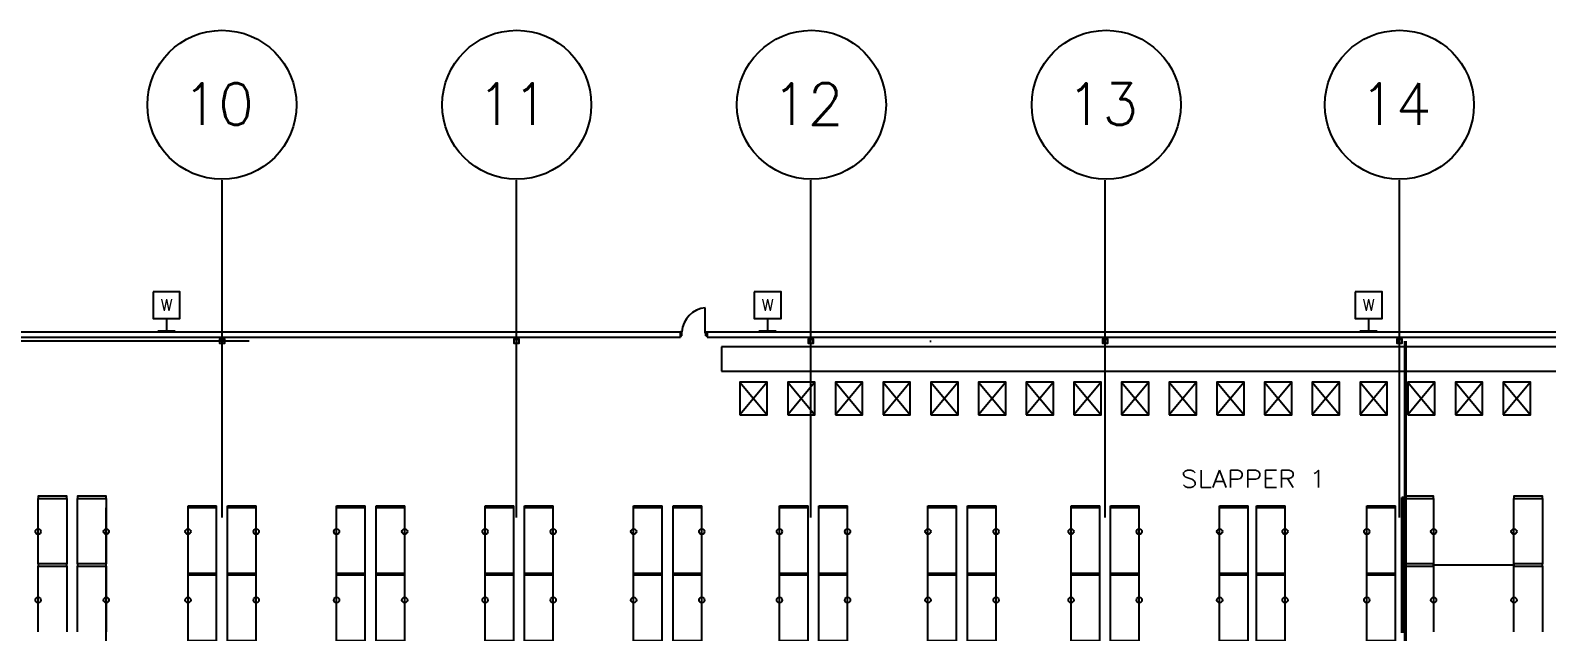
# Model space of a CAD drawing. Header units: millimetres. Extents: x 626570 to 643256, y 6233 to 11343.
# Drawn here: x 630702 to 632928, y 10460 to 11343 of the extents above; entities that cross this region are included whole.
import ezdxf
from ezdxf.enums import TextEntityAlignment as Align

# ---------------------------------------------------------------- set-up
doc = ezdxf.new("R2010")
doc.units = ezdxf.units.MM
doc.header["$LTSCALE"] = 4000
doc.header["$MEASUREMENT"] = 0
doc.linetypes.add('DASHDOT', pattern=[1, 0.5, -0.25, 0, -0.25])
doc.layers.get('0').update_dxf_attribs({"linetype": 'CONTINUOUS'})
for name, color, linetype in [('2012-201_DOOR', 4, 'CONTINUOUS'), ('2012-201_WALL-FLEXWALL', 7, 'CONTINUOUS'), ('45', 4, 'CONTINUOUS'), ('BEAMS', 170, 'CONTINUOUS'), ('DEPAL1', 4, 'CONTINUOUS'), ('DOOR-THRESHOLD-42', 4, 'CONTINUOUS'), ('FRAMES', 170, 'CONTINUOUS'), ('FRAMESHORT', 170, 'CONTINUOUS'), ('LIGHTS', 50, 'CONTINUOUS'), ('LTG', 6, 'CONTINUOUS'), ('MASTERFOUNDATION_1', 4, 'DASHDOT'), ('MASTERFOUNDATION_2', 7, 'CONTINUOUS'), ('MASTERFOUNDATION_25', 7, 'CONTINUOUS'), ('RACK', 170, 'CONTINUOUS'), ('TEXT-RED', 4, 'CONTINUOUS'), ('WALL-MOVABLE-PA46', 7, 'CONTINUOUS')]:
    doc.layers.add(name, color=color, linetype=linetype)
doc.styles.add('F0', font='romans.shx', dxfattribs={"height": 0.2})
doc.styles.add('ROMANS', font='ROMANS')
doc.styles.get("Standard").update_dxf_attribs({"font": 'simplex.shx'})

# ---------------------------------------------------------------- blocks, each defined once
blk = doc.blocks.new('WUP')
for p, q in [((-322, 0), (322, 0)), ((0, 465), (0, 0))]:
    blk.add_line(p, q)
blk.add_lwpolyline([(-500, 1465), (-500, 465), (500, 465), (500, 1465)], close=True)
blk.add_text('W', height=430).set_placement((0, 965), align=Align.MIDDLE)
blk = doc.blocks.new('R96X42')
for p, q in [((0, 0), (0, 42)), ((0, 42), (3, 42)), ((3, 42), (3, 0)), ((3, 42), (99, 42)), ((3, 42), (3, 0)), ((99, 0), (99, 42)), ((99, 0), (99, 42)), ((99, 42), (102, 42)), ((102, 42), (102, 0)), ((0, 0), (3, 0)), ((3, 0), (99, 0)), ((99, 0), (102, 0))]:
    blk.add_line(p, q)
at = {"width": 0.9, "flags": 1}
blk.add_attdef('RACK_TYPE', (18.2, 8.9), '', height=2, dxfattribs=at)

msp = doc.modelspace()

# ---------------------------------------------------------------- linework, layer by layer
at = {"layer": '2012-201_DOOR', "linetype": 'Continuous'}
for p, q in [((631693, 10898.4), (631693, 10935.8)), ((631658.5, 10900.4), (631656.6, 10900.4)), ((631658.5, 10894.5), (631656.6, 10894.5)), ((631658.5, 10894.5), (631658.5, 10900.4)), ((631694, 10894.5), (631694, 10900.4)), ((631694, 10900.4), (631695.9, 10900.4)), ((631694, 10894.5), (631695.9, 10894.5))]:
    msp.add_line(p, q, dxfattribs=at)
at = {"layer": '2012-201_WALL-FLEXWALL', "linetype": 'Continuous'}
for p, q in [((629428.2, 10900.4), (631656.6, 10900.4)), ((629428.2, 10892.5), (631656.6, 10892.5)), ((631656.6, 10900.4), (631656.6, 10892.5)), ((631656.6, 10892.5), (631656.6, 10900.4)), ((631695.9, 10900.4), (634059.1, 10900.4)), ((631695.9, 10900.4), (631695.9, 10892.5)), ((631695.9, 10892.5), (634059.1, 10892.5))]:
    msp.add_line(p, q, dxfattribs=at)
at = {"layer": '45', "linetype": 'Continuous'}
for p, q in [((631783.9, 10826.7), (631743.9, 10778.7)), ((631743.9, 10826.7), (631783.9, 10778.7)), ((631853.9, 10826.7), (631813.9, 10778.7)), ((631813.9, 10826.7), (631853.9, 10778.7)), ((631923.9, 10826.7), (631883.9, 10778.7)), ((631883.9, 10826.7), (631923.9, 10778.7)), ((631993.9, 10826.7), (631953.9, 10778.7)), ((631953.9, 10826.7), (631993.9, 10778.7)), ((632063.9, 10826.7), (632023.9, 10778.7)), ((632023.9, 10826.7), (632063.9, 10778.7)), ((632133.9, 10826.7), (632093.9, 10778.7)), ((632093.9, 10826.7), (632133.9, 10778.7)), ((632203.9, 10826.7), (632163.9, 10778.7)), ((632163.9, 10826.7), (632203.9, 10778.7)), ((632273.9, 10826.7), (632233.9, 10778.7)), ((632233.9, 10826.7), (632273.9, 10778.7)), ((632343.9, 10826.7), (632303.9, 10778.7)), ((632303.9, 10826.7), (632343.9, 10778.7)), ((632413.9, 10826.7), (632373.9, 10778.7)), ((632373.9, 10826.7), (632413.9, 10778.7)), ((632483.9, 10826.7), (632443.9, 10778.7)), ((632443.9, 10826.7), (632483.9, 10778.7)), ((632553.9, 10826.7), (632513.9, 10778.7)), ((632513.9, 10826.7), (632553.9, 10778.7)), ((632623.9, 10826.7), (632583.9, 10778.7)), ((632583.9, 10826.7), (632623.9, 10778.7)), ((632693.9, 10826.7), (632653.9, 10778.7)), ((632653.9, 10826.7), (632693.9, 10778.7)), ((632763.9, 10826.7), (632723.9, 10778.7)), ((632723.9, 10826.7), (632763.9, 10778.7)), ((632833.9, 10826.7), (632793.9, 10778.7)), ((632793.9, 10826.7), (632833.9, 10778.7)), ((632903.9, 10826.7), (632863.9, 10778.7)), ((632863.9, 10826.7), (632903.9, 10778.7))]:
    msp.add_line(p, q, dxfattribs=at)
at = {"layer": '45', "linetype": 'Continuous', "flags": 128}
for points in [[(631743.9, 10778.7), (631783.9, 10778.7), (631783.9, 10826.7), (631743.9, 10826.7), (631743.9, 10778.7)], [(631813.9, 10778.7), (631853.9, 10778.7), (631853.9, 10826.7), (631813.9, 10826.7), (631813.9, 10778.7)], [(631883.9, 10778.7), (631923.9, 10778.7), (631923.9, 10826.7), (631883.9, 10826.7), (631883.9, 10778.7)], [(631953.9, 10778.7), (631993.9, 10778.7), (631993.9, 10826.7), (631953.9, 10826.7), (631953.9, 10778.7)], [(632023.9, 10778.7), (632063.9, 10778.7), (632063.9, 10826.7), (632023.9, 10826.7), (632023.9, 10778.7)], [(632093.9, 10778.7), (632133.9, 10778.7), (632133.9, 10826.7), (632093.9, 10826.7), (632093.9, 10778.7)], [(632163.9, 10778.7), (632203.9, 10778.7), (632203.9, 10826.7), (632163.9, 10826.7), (632163.9, 10778.7)], [(632233.9, 10778.7), (632273.9, 10778.7), (632273.9, 10826.7), (632233.9, 10826.7), (632233.9, 10778.7)], [(632303.9, 10778.7), (632343.9, 10778.7), (632343.9, 10826.7), (632303.9, 10826.7), (632303.9, 10778.7)], [(632373.9, 10778.7), (632413.9, 10778.7), (632413.9, 10826.7), (632373.9, 10826.7), (632373.9, 10778.7)], [(632443.9, 10778.7), (632483.9, 10778.7), (632483.9, 10826.7), (632443.9, 10826.7), (632443.9, 10778.7)], [(632513.9, 10778.7), (632553.9, 10778.7), (632553.9, 10826.7), (632513.9, 10826.7), (632513.9, 10778.7)], [(632583.9, 10778.7), (632623.9, 10778.7), (632623.9, 10826.7), (632583.9, 10826.7), (632583.9, 10778.7)], [(632653.9, 10778.7), (632693.9, 10778.7), (632693.9, 10826.7), (632653.9, 10826.7), (632653.9, 10778.7)], [(632723.9, 10778.7), (632763.9, 10778.7), (632763.9, 10826.7), (632723.9, 10826.7), (632723.9, 10778.7)], [(632793.9, 10778.7), (632833.9, 10778.7), (632833.9, 10826.7), (632793.9, 10826.7), (632793.9, 10778.7)], [(632863.9, 10778.7), (632903.9, 10778.7), (632903.9, 10826.7), (632863.9, 10826.7), (632863.9, 10778.7)]]:
    msp.add_lwpolyline(points, close=True, dxfattribs=at)
at = {"layer": 'BEAMS', "linetype": 'Continuous'}
for p, q in [((630713.8, 10559.5), (630713.8, 10655.5)), ((630755.8, 10655.5), (630755.8, 10559.5)), ((630771.8, 10559.5), (630771.8, 10655.5)), ((630813.8, 10655.5), (630813.8, 10559.5)), ((632719.9, 10559.5), (632719.9, 10655.5)), ((632761.9, 10655.5), (632761.9, 10559.5)), ((632879.9, 10559.5), (632879.9, 10655.5)), ((632921.9, 10655.5), (632921.9, 10559.5)), ((630713.8, 10460), (630713.8, 10556)), ((630755.8, 10556), (630755.8, 10460)), ((630771.8, 10460), (630771.8, 10556)), ((630813.8, 10556), (630813.8, 10460)), ((632719.9, 10460), (632719.9, 10556)), ((632879.9, 10557.7), (632761.9, 10557.7)), ((632761.9, 10556), (632761.9, 10460)), ((632879.9, 10460), (632879.9, 10556)), ((632921.9, 10556), (632921.9, 10460))]:
    msp.add_line(p, q, dxfattribs=at)
at = {"layer": 'DEPAL1', "ltscale": 0.25}
for p, q in [((633636.9, 10878.6), (631716.9, 10878.6)), ((631716.9, 10878.6), (631716.9, 10842.4)), ((631716.9, 10842.4), (633636.9, 10842.4))]:
    msp.add_line(p, q, dxfattribs=at)
at = {"layer": 'DOOR-THRESHOLD-42', "linetype": 'Continuous'}
msp.add_arc((631696.9, 10897.6), 38.4, 95.795, 175.819, dxfattribs=at)
at = {"layer": 'FRAMES', "linetype": 'Continuous', "flags": 128}
for points in [[(632719.9, 10655.5), (632761.9, 10655.5), (632761.9, 10659), (632719.9, 10659), (632719.9, 10655.5)], [(632879.9, 10655.5), (632921.9, 10655.5), (632921.9, 10659), (632879.9, 10659), (632879.9, 10655.5)], [(632719.9, 10556), (632761.9, 10556), (632761.9, 10559.5), (632719.9, 10559.5), (632719.9, 10556)], [(632879.9, 10556), (632921.9, 10556), (632921.9, 10559.5), (632879.9, 10559.5), (632879.9, 10556)]]:
    msp.add_lwpolyline(points, close=True, dxfattribs=at)
at = {"layer": 'FRAMESHORT'}
for p, q in [((632715.4, 10557.7), (632715.4, 10657.2)), ((632716.9, 10657.2), (632715.4, 10657.2)), ((632716.9, 10557.7), (632716.9, 10657.2)), ((632719.9, 10657.2), (632716.9, 10657.2)), ((632716.9, 10557.7), (632715.4, 10557.7)), ((632716.9, 10557.7), (632715.4, 10557.7)), ((632715.4, 10458.2), (632715.4, 10557.7)), ((632719.9, 10557.7), (632716.9, 10557.7)), ((632716.9, 10458.2), (632716.9, 10557.7)), ((632719.9, 10557.7), (632716.9, 10557.7))]:
    msp.add_line(p, q, dxfattribs=at)
at = {"layer": 'FRAMESHORT', "flags": 128}
for points in [[(630713.8, 10655.5), (630755.8, 10655.5), (630755.8, 10659), (630713.8, 10659), (630713.8, 10655.5)], [(630771.8, 10655.5), (630813.8, 10655.5), (630813.8, 10659), (630771.8, 10659), (630771.8, 10655.5)], [(630713.8, 10556), (630755.8, 10556), (630755.8, 10559.5), (630713.8, 10559.5), (630713.8, 10556)], [(630771.8, 10556), (630813.8, 10556), (630813.8, 10559.5), (630771.8, 10559.5), (630771.8, 10556)]]:
    msp.add_lwpolyline(points, close=True, dxfattribs=at)
at = {"layer": 'LIGHTS'}
for centre in [(630713.8, 10607), (630813.8, 10607), (630933.8, 10607), (631033.8, 10607), (631151.8, 10607), (631251.8, 10607), (631369.8, 10607), (631469.8, 10607), (631587.8, 10607), (631687.8, 10607), (631801.8, 10607), (631901.8, 10607), (632019.8, 10607), (632119.8, 10607), (632229.8, 10607), (632329.8, 10607), (632447.9, 10607), (632543.9, 10607), (632663.9, 10607), (632761.9, 10607), (632879.9, 10607), (630713.8, 10506.5), (630813.8, 10506.5), (630933.8, 10506.5), (631033.8, 10506.5), (631151.8, 10506.5), (631251.8, 10506.5), (631369.8, 10506.5), (631469.8, 10506.5), (631587.8, 10506.5), (631687.8, 10506.5), (631801.8, 10506.5), (631901.8, 10506.5), (632019.8, 10506.5), (632119.8, 10506.5), (632229.8, 10506.5), (632329.8, 10506.5), (632447.9, 10506.5), (632543.9, 10506.5), (632663.9, 10506.5), (632761.9, 10506.5), (632879.9, 10506.5)]:
    msp.add_circle(centre, 3.99, dxfattribs=at)
at = {"layer": 'MASTERFOUNDATION_1', "linetype": 'DASHDOT'}
for p, q in [((630983.8, 6627.5), (630983.8, 11123.2)), ((631415.8, 6627.5), (631415.8, 11123.2)), ((631847.8, 6627.5), (631847.8, 11123.2)), ((632279.8, 6627.5), (632279.8, 11123.2)), ((632711.9, 6627.5), (632711.9, 11123.2)), ((643023.9, 10886.6), (626796.6, 10886.6))]:
    msp.add_line(p, q, dxfattribs=at)
at = {"layer": 'MASTERFOUNDATION_2', "linetype": 'Continuous'}
for centre in [(630983.6, 11233.9), (631416.2, 11233.9), (631848.8, 11233.9), (632281.4, 11233.9), (632711.7, 11233.9)]:
    msp.add_circle(centre, 109.4, dxfattribs=at)
at = {"layer": 'MASTERFOUNDATION_25', "linetype": 'Continuous', "flags": 128}
for points in [[(630980.9, 10890.1), (630986.7, 10890.1), (630986.7, 10890.1), (630986.7, 10890.1), (630986.8, 10890.1), (630986.8, 10890.1), (630986.8, 10890.1), (630986.8, 10890.1), (630986.9, 10890.1), (630986.9, 10890.1), (630986.9, 10890.1), (630986.9, 10890.1), (630986.9, 10890.1), (630987, 10890.1), (630987, 10890), (630987, 10890), (630987, 10890), (630987, 10890), (630987, 10890), (630987.1, 10890), (630987.1, 10890), (630987.1, 10890), (630987.1, 10889.9), (630987.1, 10889.9), (630987.1, 10889.9), (630987.2, 10889.9), (630987.2, 10889.9), (630987.2, 10889.9), (630987.2, 10889.9), (630987.2, 10889.8), (630987.2, 10889.8), (630987.2, 10889.8), (630987.3, 10889.8), (630987.3, 10889.8), (630987.3, 10889.7), (630987.3, 10889.7), (630987.3, 10889.7), (630987.3, 10889.7), (630987.3, 10889.7), (630987.3, 10889.6), (630987.3, 10889.6), (630987.3, 10889.6), (630987.3, 10889.6), (630987.3, 10889.6), (630987.3, 10889.5), (630987.3, 10889.5), (630987.3, 10889.5), (630987.3, 10883.7), (630987.3, 10883.7), (630987.3, 10883.7), (630987.3, 10883.7), (630987.3, 10883.6), (630987.3, 10883.6), (630987.3, 10883.6), (630987.3, 10883.6), (630987.3, 10883.6), (630987.3, 10883.5), (630987.3, 10883.5), (630987.3, 10883.5), (630987.3, 10883.5), (630987.3, 10883.5), (630987.3, 10883.4), (630987.2, 10883.4), (630987.2, 10883.4), (630987.2, 10883.4), (630987.2, 10883.4), (630987.2, 10883.3), (630987.2, 10883.3), (630987.2, 10883.3), (630987.1, 10883.3), (630987.1, 10883.3), (630987.1, 10883.3), (630987.1, 10883.3), (630987.1, 10883.2), (630987.1, 10883.2), (630987, 10883.2), (630987, 10883.2), (630987, 10883.2), (630987, 10883.2), (630987, 10883.2), (630987, 10883.2), (630986.9, 10883.2), (630986.9, 10883.1), (630986.9, 10883.1), (630986.9, 10883.1), (630986.9, 10883.1), (630986.8, 10883.1), (630986.8, 10883.1), (630986.8, 10883.1), (630986.8, 10883.1), (630986.7, 10883.1), (630986.7, 10883.1), (630986.7, 10883.1), (630980.9, 10883.1), (630980.9, 10883.1), (630980.9, 10883.1), (630980.9, 10883.1), (630980.9, 10883.1), (630980.8, 10883.1), (630980.8, 10883.1), (630980.8, 10883.1), (630980.8, 10883.1), (630980.8, 10883.1), (630980.7, 10883.1), (630980.7, 10883.2), (630980.7, 10883.2), (630980.7, 10883.2), (630980.7, 10883.2), (630980.6, 10883.2), (630980.6, 10883.2), (630980.6, 10883.2), (630980.6, 10883.2), (630980.6, 10883.2), (630980.5, 10883.3), (630980.5, 10883.3), (630980.5, 10883.3), (630980.5, 10883.3), (630980.5, 10883.3), (630980.5, 10883.3), (630980.5, 10883.3), (630980.4, 10883.4), (630980.4, 10883.4), (630980.4, 10883.4), (630980.4, 10883.4), (630980.4, 10883.4), (630980.4, 10883.5), (630980.4, 10883.5), (630980.4, 10883.5), (630980.4, 10883.5), (630980.4, 10883.5), (630980.3, 10883.6), (630980.3, 10883.6), (630980.3, 10883.6), (630980.3, 10883.6), (630980.3, 10883.6), (630980.3, 10883.7), (630980.3, 10883.7), (630980.3, 10883.7), (630980.3, 10883.7), (630980.3, 10889.5), (630980.3, 10889.5), (630980.3, 10889.5), (630980.3, 10889.6), (630980.3, 10889.6), (630980.3, 10889.6), (630980.3, 10889.6), (630980.3, 10889.6), (630980.3, 10889.7), (630980.4, 10889.7), (630980.4, 10889.7), (630980.4, 10889.7), (630980.4, 10889.7), (630980.4, 10889.8), (630980.4, 10889.8), (630980.4, 10889.8), (630980.4, 10889.8), (630980.4, 10889.8), (630980.4, 10889.9), (630980.5, 10889.9), (630980.5, 10889.9), (630980.5, 10889.9), (630980.5, 10889.9), (630980.5, 10889.9), (630980.5, 10889.9), (630980.5, 10890), (630980.6, 10890), (630980.6, 10890), (630980.6, 10890), (630980.6, 10890), (630980.6, 10890), (630980.7, 10890), (630980.7, 10890), (630980.7, 10890.1), (630980.7, 10890.1), (630980.7, 10890.1), (630980.8, 10890.1), (630980.8, 10890.1), (630980.8, 10890.1), (630980.8, 10890.1), (630980.8, 10890.1), (630980.9, 10890.1), (630980.9, 10890.1), (630980.9, 10890.1), (630980.9, 10890.1), (630980.9, 10890.1)], [(630980.9, 10889.8), (630986.7, 10889.8), (630986.7, 10889.8), (630986.7, 10889.8), (630986.7, 10889.8), (630986.7, 10889.8), (630986.8, 10889.8), (630986.8, 10889.8), (630986.8, 10889.8), (630986.8, 10889.8), (630986.8, 10889.8), (630986.8, 10889.8), (630986.8, 10889.8), (630986.8, 10889.8), (630986.8, 10889.8), (630986.8, 10889.8), (630986.9, 10889.8), (630986.9, 10889.7), (630986.9, 10889.7), (630986.9, 10889.7), (630986.9, 10889.7), (630986.9, 10889.7), (630986.9, 10889.7), (630986.9, 10889.7), (630986.9, 10889.7), (630986.9, 10889.7), (630986.9, 10889.7), (630986.9, 10889.7), (630987, 10889.7), (630987, 10889.7), (630987, 10889.7), (630987, 10889.6), (630987, 10889.6), (630987, 10889.6), (630987, 10889.6), (630987, 10889.6), (630987, 10889.6), (630987, 10889.6), (630987, 10889.6), (630987, 10889.6), (630987, 10889.6), (630987, 10889.5), (630987, 10889.5), (630987, 10889.5), (630987, 10889.5), (630987, 10889.5), (630987, 10889.5), (630987, 10883.7), (630987, 10883.7), (630987, 10883.7), (630987, 10883.7), (630987, 10883.7), (630987, 10883.7), (630987, 10883.7), (630987, 10883.7), (630987, 10883.6), (630987, 10883.6), (630987, 10883.6), (630987, 10883.6), (630987, 10883.6), (630987, 10883.6), (630987, 10883.6), (630987, 10883.6), (630987, 10883.6), (630987, 10883.6), (630987, 10883.5), (630986.9, 10883.5), (630986.9, 10883.5), (630986.9, 10883.5), (630986.9, 10883.5), (630986.9, 10883.5), (630986.9, 10883.5), (630986.9, 10883.5), (630986.9, 10883.5), (630986.9, 10883.5), (630986.9, 10883.5), (630986.9, 10883.5), (630986.9, 10883.5), (630986.8, 10883.5), (630986.8, 10883.5), (630986.8, 10883.4), (630986.8, 10883.4), (630986.8, 10883.4), (630986.8, 10883.4), (630986.8, 10883.4), (630986.8, 10883.4), (630986.8, 10883.4), (630986.8, 10883.4), (630986.7, 10883.4), (630986.7, 10883.4), (630986.7, 10883.4), (630986.7, 10883.4), (630986.7, 10883.4), (630980.9, 10883.4), (630980.9, 10883.4), (630980.9, 10883.4), (630980.9, 10883.4), (630980.9, 10883.4), (630980.9, 10883.4), (630980.9, 10883.4), (630980.9, 10883.4), (630980.9, 10883.4), (630980.8, 10883.4), (630980.8, 10883.4), (630980.8, 10883.4), (630980.8, 10883.4), (630980.8, 10883.5), (630980.8, 10883.5), (630980.8, 10883.5), (630980.8, 10883.5), (630980.8, 10883.5), (630980.8, 10883.5), (630980.8, 10883.5), (630980.7, 10883.5), (630980.7, 10883.5), (630980.7, 10883.5), (630980.7, 10883.5), (630980.7, 10883.5), (630980.7, 10883.5), (630980.7, 10883.5), (630980.7, 10883.5), (630980.7, 10883.6), (630980.7, 10883.6), (630980.7, 10883.6), (630980.7, 10883.6), (630980.7, 10883.6), (630980.7, 10883.6), (630980.7, 10883.6), (630980.7, 10883.6), (630980.7, 10883.6), (630980.6, 10883.6), (630980.6, 10883.7), (630980.6, 10883.7), (630980.6, 10883.7), (630980.6, 10883.7), (630980.6, 10883.7), (630980.6, 10883.7), (630980.6, 10883.7), (630980.6, 10883.7), (630980.6, 10889.5), (630980.6, 10889.5), (630980.6, 10889.5), (630980.6, 10889.5), (630980.6, 10889.5), (630980.6, 10889.5), (630980.6, 10889.6), (630980.6, 10889.6), (630980.6, 10889.6), (630980.7, 10889.6), (630980.7, 10889.6), (630980.7, 10889.6), (630980.7, 10889.6), (630980.7, 10889.6), (630980.7, 10889.6), (630980.7, 10889.6), (630980.7, 10889.7), (630980.7, 10889.7), (630980.7, 10889.7), (630980.7, 10889.7), (630980.7, 10889.7), (630980.7, 10889.7), (630980.7, 10889.7), (630980.7, 10889.7), (630980.7, 10889.7), (630980.7, 10889.7), (630980.8, 10889.7), (630980.8, 10889.7), (630980.8, 10889.7), (630980.8, 10889.7), (630980.8, 10889.8), (630980.8, 10889.8), (630980.8, 10889.8), (630980.8, 10889.8), (630980.8, 10889.8), (630980.8, 10889.8), (630980.8, 10889.8), (630980.9, 10889.8), (630980.9, 10889.8), (630980.9, 10889.8), (630980.9, 10889.8), (630980.9, 10889.8), (630980.9, 10889.8), (630980.9, 10889.8), (630980.9, 10889.8), (630980.9, 10889.8)], [(631413, 10890.1), (631418.7, 10890.1), (631418.7, 10890.1), (631418.8, 10890.1), (631418.8, 10890.1), (631418.8, 10890.1), (631418.8, 10890.1), (631418.8, 10890.1), (631418.9, 10890.1), (631418.9, 10890.1), (631418.9, 10890.1), (631418.9, 10890.1), (631418.9, 10890.1), (631419, 10890.1), (631419, 10890), (631419, 10890), (631419, 10890), (631419, 10890), (631419.1, 10890), (631419.1, 10890), (631419.1, 10890), (631419.1, 10890), (631419.1, 10889.9), (631419.1, 10889.9), (631419.2, 10889.9), (631419.2, 10889.9), (631419.2, 10889.9), (631419.2, 10889.9), (631419.2, 10889.9), (631419.2, 10889.8), (631419.2, 10889.8), (631419.2, 10889.8), (631419.3, 10889.8), (631419.3, 10889.8), (631419.3, 10889.7), (631419.3, 10889.7), (631419.3, 10889.7), (631419.3, 10889.7), (631419.3, 10889.7), (631419.3, 10889.6), (631419.3, 10889.6), (631419.3, 10889.6), (631419.3, 10889.6), (631419.3, 10889.6), (631419.3, 10889.5), (631419.3, 10889.5), (631419.3, 10889.5), (631419.3, 10883.7), (631419.3, 10883.7), (631419.3, 10883.7), (631419.3, 10883.7), (631419.3, 10883.6), (631419.3, 10883.6), (631419.3, 10883.6), (631419.3, 10883.6), (631419.3, 10883.6), (631419.3, 10883.5), (631419.3, 10883.5), (631419.3, 10883.5), (631419.3, 10883.5), (631419.3, 10883.5), (631419.3, 10883.4), (631419.2, 10883.4), (631419.2, 10883.4), (631419.2, 10883.4), (631419.2, 10883.4), (631419.2, 10883.3), (631419.2, 10883.3), (631419.2, 10883.3), (631419.2, 10883.3), (631419.1, 10883.3), (631419.1, 10883.3), (631419.1, 10883.3), (631419.1, 10883.2), (631419.1, 10883.2), (631419.1, 10883.2), (631419, 10883.2), (631419, 10883.2), (631419, 10883.2), (631419, 10883.2), (631419, 10883.2), (631418.9, 10883.2), (631418.9, 10883.1), (631418.9, 10883.1), (631418.9, 10883.1), (631418.9, 10883.1), (631418.8, 10883.1), (631418.8, 10883.1), (631418.8, 10883.1), (631418.8, 10883.1), (631418.8, 10883.1), (631418.7, 10883.1), (631418.7, 10883.1), (631413, 10883.1), (631412.9, 10883.1), (631412.9, 10883.1), (631412.9, 10883.1), (631412.9, 10883.1), (631412.8, 10883.1), (631412.8, 10883.1), (631412.8, 10883.1), (631412.8, 10883.1), (631412.8, 10883.1), (631412.7, 10883.1), (631412.7, 10883.2), (631412.7, 10883.2), (631412.7, 10883.2), (631412.7, 10883.2), (631412.6, 10883.2), (631412.6, 10883.2), (631412.6, 10883.2), (631412.6, 10883.2), (631412.6, 10883.2), (631412.6, 10883.3), (631412.5, 10883.3), (631412.5, 10883.3), (631412.5, 10883.3), (631412.5, 10883.3), (631412.5, 10883.3), (631412.5, 10883.3), (631412.4, 10883.4), (631412.4, 10883.4), (631412.4, 10883.4), (631412.4, 10883.4), (631412.4, 10883.4), (631412.4, 10883.5), (631412.4, 10883.5), (631412.4, 10883.5), (631412.4, 10883.5), (631412.4, 10883.5), (631412.4, 10883.6), (631412.3, 10883.6), (631412.3, 10883.6), (631412.3, 10883.6), (631412.3, 10883.6), (631412.3, 10883.7), (631412.3, 10883.7), (631412.3, 10883.7), (631412.3, 10883.7), (631412.3, 10889.5), (631412.3, 10889.5), (631412.3, 10889.5), (631412.3, 10889.6), (631412.3, 10889.6), (631412.3, 10889.6), (631412.3, 10889.6), (631412.3, 10889.6), (631412.4, 10889.7), (631412.4, 10889.7), (631412.4, 10889.7), (631412.4, 10889.7), (631412.4, 10889.7), (631412.4, 10889.8), (631412.4, 10889.8), (631412.4, 10889.8), (631412.4, 10889.8), (631412.4, 10889.8), (631412.4, 10889.9), (631412.5, 10889.9), (631412.5, 10889.9), (631412.5, 10889.9), (631412.5, 10889.9), (631412.5, 10889.9), (631412.5, 10889.9), (631412.6, 10890), (631412.6, 10890), (631412.6, 10890), (631412.6, 10890), (631412.6, 10890), (631412.6, 10890), (631412.7, 10890), (631412.7, 10890), (631412.7, 10890.1), (631412.7, 10890.1), (631412.7, 10890.1), (631412.8, 10890.1), (631412.8, 10890.1), (631412.8, 10890.1), (631412.8, 10890.1), (631412.8, 10890.1), (631412.9, 10890.1), (631412.9, 10890.1), (631412.9, 10890.1), (631412.9, 10890.1), (631413, 10890.1)], [(631413, 10889.8), (631418.7, 10889.8), (631418.7, 10889.8), (631418.7, 10889.8), (631418.7, 10889.8), (631418.8, 10889.8), (631418.8, 10889.8), (631418.8, 10889.8), (631418.8, 10889.8), (631418.8, 10889.8), (631418.8, 10889.8), (631418.8, 10889.8), (631418.8, 10889.8), (631418.8, 10889.8), (631418.8, 10889.8), (631418.9, 10889.8), (631418.9, 10889.8), (631418.9, 10889.7), (631418.9, 10889.7), (631418.9, 10889.7), (631418.9, 10889.7), (631418.9, 10889.7), (631418.9, 10889.7), (631418.9, 10889.7), (631418.9, 10889.7), (631418.9, 10889.7), (631418.9, 10889.7), (631419, 10889.7), (631419, 10889.7), (631419, 10889.7), (631419, 10889.7), (631419, 10889.6), (631419, 10889.6), (631419, 10889.6), (631419, 10889.6), (631419, 10889.6), (631419, 10889.6), (631419, 10889.6), (631419, 10889.6), (631419, 10889.6), (631419, 10889.6), (631419, 10889.5), (631419, 10889.5), (631419, 10889.5), (631419, 10889.5), (631419, 10889.5), (631419, 10889.5), (631419, 10883.7), (631419, 10883.7), (631419, 10883.7), (631419, 10883.7), (631419, 10883.7), (631419, 10883.7), (631419, 10883.7), (631419, 10883.7), (631419, 10883.6), (631419, 10883.6), (631419, 10883.6), (631419, 10883.6), (631419, 10883.6), (631419, 10883.6), (631419, 10883.6), (631419, 10883.6), (631419, 10883.6), (631419, 10883.6), (631419, 10883.5), (631419, 10883.5), (631418.9, 10883.5), (631418.9, 10883.5), (631418.9, 10883.5), (631418.9, 10883.5), (631418.9, 10883.5), (631418.9, 10883.5), (631418.9, 10883.5), (631418.9, 10883.5), (631418.9, 10883.5), (631418.9, 10883.5), (631418.9, 10883.5), (631418.9, 10883.5), (631418.8, 10883.5), (631418.8, 10883.4), (631418.8, 10883.4), (631418.8, 10883.4), (631418.8, 10883.4), (631418.8, 10883.4), (631418.8, 10883.4), (631418.8, 10883.4), (631418.8, 10883.4), (631418.8, 10883.4), (631418.7, 10883.4), (631418.7, 10883.4), (631418.7, 10883.4), (631418.7, 10883.4), (631413, 10883.4), (631412.9, 10883.4), (631412.9, 10883.4), (631412.9, 10883.4), (631412.9, 10883.4), (631412.9, 10883.4), (631412.9, 10883.4), (631412.9, 10883.4), (631412.9, 10883.4), (631412.9, 10883.4), (631412.8, 10883.4), (631412.8, 10883.4), (631412.8, 10883.4), (631412.8, 10883.5), (631412.8, 10883.5), (631412.8, 10883.5), (631412.8, 10883.5), (631412.8, 10883.5), (631412.8, 10883.5), (631412.8, 10883.5), (631412.8, 10883.5), (631412.7, 10883.5), (631412.7, 10883.5), (631412.7, 10883.5), (631412.7, 10883.5), (631412.7, 10883.5), (631412.7, 10883.5), (631412.7, 10883.5), (631412.7, 10883.6), (631412.7, 10883.6), (631412.7, 10883.6), (631412.7, 10883.6), (631412.7, 10883.6), (631412.7, 10883.6), (631412.7, 10883.6), (631412.7, 10883.6), (631412.7, 10883.6), (631412.7, 10883.6), (631412.7, 10883.7), (631412.7, 10883.7), (631412.6, 10883.7), (631412.6, 10883.7), (631412.6, 10883.7), (631412.6, 10883.7), (631412.6, 10883.7), (631412.6, 10883.7), (631412.6, 10889.5), (631412.6, 10889.5), (631412.6, 10889.5), (631412.6, 10889.5), (631412.6, 10889.5), (631412.6, 10889.5), (631412.7, 10889.6), (631412.7, 10889.6), (631412.7, 10889.6), (631412.7, 10889.6), (631412.7, 10889.6), (631412.7, 10889.6), (631412.7, 10889.6), (631412.7, 10889.6), (631412.7, 10889.6), (631412.7, 10889.6), (631412.7, 10889.7), (631412.7, 10889.7), (631412.7, 10889.7), (631412.7, 10889.7), (631412.7, 10889.7), (631412.7, 10889.7), (631412.7, 10889.7), (631412.7, 10889.7), (631412.7, 10889.7), (631412.8, 10889.7), (631412.8, 10889.7), (631412.8, 10889.7), (631412.8, 10889.7), (631412.8, 10889.7), (631412.8, 10889.8), (631412.8, 10889.8), (631412.8, 10889.8), (631412.8, 10889.8), (631412.8, 10889.8), (631412.8, 10889.8), (631412.9, 10889.8), (631412.9, 10889.8), (631412.9, 10889.8), (631412.9, 10889.8), (631412.9, 10889.8), (631412.9, 10889.8), (631412.9, 10889.8), (631412.9, 10889.8), (631412.9, 10889.8), (631413, 10889.8)], [(631845, 10890.1), (631850.7, 10890.1), (631850.7, 10890.1), (631850.8, 10890.1), (631850.8, 10890.1), (631850.8, 10890.1), (631850.8, 10890.1), (631850.8, 10890.1), (631850.9, 10890.1), (631850.9, 10890.1), (631850.9, 10890.1), (631850.9, 10890.1), (631851, 10890.1), (631851, 10890.1), (631851, 10890), (631851, 10890), (631851, 10890), (631851, 10890), (631851.1, 10890), (631851.1, 10890), (631851.1, 10890), (631851.1, 10890), (631851.1, 10889.9), (631851.1, 10889.9), (631851.2, 10889.9), (631851.2, 10889.9), (631851.2, 10889.9), (631851.2, 10889.9), (631851.2, 10889.9), (631851.2, 10889.8), (631851.2, 10889.8), (631851.3, 10889.8), (631851.3, 10889.8), (631851.3, 10889.8), (631851.3, 10889.7), (631851.3, 10889.7), (631851.3, 10889.7), (631851.3, 10889.7), (631851.3, 10889.7), (631851.3, 10889.6), (631851.3, 10889.6), (631851.3, 10889.6), (631851.3, 10889.6), (631851.3, 10889.6), (631851.3, 10889.5), (631851.3, 10889.5), (631851.3, 10889.5), (631851.3, 10883.7), (631851.3, 10883.7), (631851.3, 10883.7), (631851.3, 10883.7), (631851.3, 10883.6), (631851.3, 10883.6), (631851.3, 10883.6), (631851.3, 10883.6), (631851.3, 10883.6), (631851.3, 10883.5), (631851.3, 10883.5), (631851.3, 10883.5), (631851.3, 10883.5), (631851.3, 10883.5), (631851.3, 10883.4), (631851.3, 10883.4), (631851.2, 10883.4), (631851.2, 10883.4), (631851.2, 10883.4), (631851.2, 10883.3), (631851.2, 10883.3), (631851.2, 10883.3), (631851.2, 10883.3), (631851.1, 10883.3), (631851.1, 10883.3), (631851.1, 10883.3), (631851.1, 10883.2), (631851.1, 10883.2), (631851.1, 10883.2), (631851, 10883.2), (631851, 10883.2), (631851, 10883.2), (631851, 10883.2), (631851, 10883.2), (631851, 10883.2), (631850.9, 10883.1), (631850.9, 10883.1), (631850.9, 10883.1), (631850.9, 10883.1), (631850.8, 10883.1), (631850.8, 10883.1), (631850.8, 10883.1), (631850.8, 10883.1), (631850.8, 10883.1), (631850.7, 10883.1), (631850.7, 10883.1), (631845, 10883.1), (631844.9, 10883.1), (631844.9, 10883.1), (631844.9, 10883.1), (631844.9, 10883.1), (631844.9, 10883.1), (631844.8, 10883.1), (631844.8, 10883.1), (631844.8, 10883.1), (631844.8, 10883.1), (631844.7, 10883.1), (631844.7, 10883.2), (631844.7, 10883.2), (631844.7, 10883.2), (631844.7, 10883.2), (631844.6, 10883.2), (631844.6, 10883.2), (631844.6, 10883.2), (631844.6, 10883.2), (631844.6, 10883.2), (631844.6, 10883.3), (631844.5, 10883.3), (631844.5, 10883.3), (631844.5, 10883.3), (631844.5, 10883.3), (631844.5, 10883.3), (631844.5, 10883.3), (631844.5, 10883.4), (631844.4, 10883.4), (631844.4, 10883.4), (631844.4, 10883.4), (631844.4, 10883.4), (631844.4, 10883.5), (631844.4, 10883.5), (631844.4, 10883.5), (631844.4, 10883.5), (631844.4, 10883.5), (631844.4, 10883.6), (631844.4, 10883.6), (631844.4, 10883.6), (631844.3, 10883.6), (631844.3, 10883.6), (631844.3, 10883.7), (631844.3, 10883.7), (631844.3, 10883.7), (631844.3, 10883.7), (631844.3, 10889.5), (631844.3, 10889.5), (631844.3, 10889.5), (631844.3, 10889.6), (631844.3, 10889.6), (631844.3, 10889.6), (631844.4, 10889.6), (631844.4, 10889.6), (631844.4, 10889.7), (631844.4, 10889.7), (631844.4, 10889.7), (631844.4, 10889.7), (631844.4, 10889.7), (631844.4, 10889.8), (631844.4, 10889.8), (631844.4, 10889.8), (631844.4, 10889.8), (631844.4, 10889.8), (631844.5, 10889.9), (631844.5, 10889.9), (631844.5, 10889.9), (631844.5, 10889.9), (631844.5, 10889.9), (631844.5, 10889.9), (631844.5, 10889.9), (631844.6, 10890), (631844.6, 10890), (631844.6, 10890), (631844.6, 10890), (631844.6, 10890), (631844.6, 10890), (631844.7, 10890), (631844.7, 10890), (631844.7, 10890.1), (631844.7, 10890.1), (631844.7, 10890.1), (631844.8, 10890.1), (631844.8, 10890.1), (631844.8, 10890.1), (631844.8, 10890.1), (631844.9, 10890.1), (631844.9, 10890.1), (631844.9, 10890.1), (631844.9, 10890.1), (631844.9, 10890.1), (631845, 10890.1)], [(631845, 10889.8), (631850.7, 10889.8), (631850.7, 10889.8), (631850.7, 10889.8), (631850.7, 10889.8), (631850.8, 10889.8), (631850.8, 10889.8), (631850.8, 10889.8), (631850.8, 10889.8), (631850.8, 10889.8), (631850.8, 10889.8), (631850.8, 10889.8), (631850.8, 10889.8), (631850.8, 10889.8), (631850.9, 10889.8), (631850.9, 10889.8), (631850.9, 10889.8), (631850.9, 10889.7), (631850.9, 10889.7), (631850.9, 10889.7), (631850.9, 10889.7), (631850.9, 10889.7), (631850.9, 10889.7), (631850.9, 10889.7), (631850.9, 10889.7), (631850.9, 10889.7), (631851, 10889.7), (631851, 10889.7), (631851, 10889.7), (631851, 10889.7), (631851, 10889.7), (631851, 10889.6), (631851, 10889.6), (631851, 10889.6), (631851, 10889.6), (631851, 10889.6), (631851, 10889.6), (631851, 10889.6), (631851, 10889.6), (631851, 10889.6), (631851, 10889.6), (631851, 10889.5), (631851, 10889.5), (631851, 10889.5), (631851, 10889.5), (631851, 10889.5), (631851, 10889.5), (631851, 10883.7), (631851, 10883.7), (631851, 10883.7), (631851, 10883.7), (631851, 10883.7), (631851, 10883.7), (631851, 10883.7), (631851, 10883.7), (631851, 10883.6), (631851, 10883.6), (631851, 10883.6), (631851, 10883.6), (631851, 10883.6), (631851, 10883.6), (631851, 10883.6), (631851, 10883.6), (631851, 10883.6), (631851, 10883.6), (631851, 10883.5), (631851, 10883.5), (631851, 10883.5), (631850.9, 10883.5), (631850.9, 10883.5), (631850.9, 10883.5), (631850.9, 10883.5), (631850.9, 10883.5), (631850.9, 10883.5), (631850.9, 10883.5), (631850.9, 10883.5), (631850.9, 10883.5), (631850.9, 10883.5), (631850.9, 10883.5), (631850.9, 10883.5), (631850.8, 10883.4), (631850.8, 10883.4), (631850.8, 10883.4), (631850.8, 10883.4), (631850.8, 10883.4), (631850.8, 10883.4), (631850.8, 10883.4), (631850.8, 10883.4), (631850.8, 10883.4), (631850.7, 10883.4), (631850.7, 10883.4), (631850.7, 10883.4), (631850.7, 10883.4), (631845, 10883.4), (631844.9, 10883.4), (631844.9, 10883.4), (631844.9, 10883.4), (631844.9, 10883.4), (631844.9, 10883.4), (631844.9, 10883.4), (631844.9, 10883.4), (631844.9, 10883.4), (631844.9, 10883.4), (631844.9, 10883.4), (631844.8, 10883.4), (631844.8, 10883.4), (631844.8, 10883.5), (631844.8, 10883.5), (631844.8, 10883.5), (631844.8, 10883.5), (631844.8, 10883.5), (631844.8, 10883.5), (631844.8, 10883.5), (631844.8, 10883.5), (631844.8, 10883.5), (631844.7, 10883.5), (631844.7, 10883.5), (631844.7, 10883.5), (631844.7, 10883.5), (631844.7, 10883.5), (631844.7, 10883.5), (631844.7, 10883.6), (631844.7, 10883.6), (631844.7, 10883.6), (631844.7, 10883.6), (631844.7, 10883.6), (631844.7, 10883.6), (631844.7, 10883.6), (631844.7, 10883.6), (631844.7, 10883.6), (631844.7, 10883.6), (631844.7, 10883.7), (631844.7, 10883.7), (631844.7, 10883.7), (631844.7, 10883.7), (631844.7, 10883.7), (631844.7, 10883.7), (631844.7, 10883.7), (631844.7, 10883.7), (631844.7, 10889.5), (631844.7, 10889.5), (631844.7, 10889.5), (631844.7, 10889.5), (631844.7, 10889.5), (631844.7, 10889.5), (631844.7, 10889.6), (631844.7, 10889.6), (631844.7, 10889.6), (631844.7, 10889.6), (631844.7, 10889.6), (631844.7, 10889.6), (631844.7, 10889.6), (631844.7, 10889.6), (631844.7, 10889.6), (631844.7, 10889.6), (631844.7, 10889.7), (631844.7, 10889.7), (631844.7, 10889.7), (631844.7, 10889.7), (631844.7, 10889.7), (631844.7, 10889.7), (631844.7, 10889.7), (631844.7, 10889.7), (631844.8, 10889.7), (631844.8, 10889.7), (631844.8, 10889.7), (631844.8, 10889.7), (631844.8, 10889.7), (631844.8, 10889.7), (631844.8, 10889.8), (631844.8, 10889.8), (631844.8, 10889.8), (631844.8, 10889.8), (631844.8, 10889.8), (631844.9, 10889.8), (631844.9, 10889.8), (631844.9, 10889.8), (631844.9, 10889.8), (631844.9, 10889.8), (631844.9, 10889.8), (631844.9, 10889.8), (631844.9, 10889.8), (631844.9, 10889.8), (631844.9, 10889.8), (631845, 10889.8)], [(632277, 10890.1), (632282.7, 10890.1), (632282.7, 10890.1), (632282.8, 10890.1), (632282.8, 10890.1), (632282.8, 10890.1), (632282.8, 10890.1), (632282.9, 10890.1), (632282.9, 10890.1), (632282.9, 10890.1), (632282.9, 10890.1), (632282.9, 10890.1), (632283, 10890.1), (632283, 10890.1), (632283, 10890), (632283, 10890), (632283, 10890), (632283.1, 10890), (632283.1, 10890), (632283.1, 10890), (632283.1, 10890), (632283.1, 10890), (632283.1, 10889.9), (632283.2, 10889.9), (632283.2, 10889.9), (632283.2, 10889.9), (632283.2, 10889.9), (632283.2, 10889.9), (632283.2, 10889.9), (632283.2, 10889.8), (632283.3, 10889.8), (632283.3, 10889.8), (632283.3, 10889.8), (632283.3, 10889.8), (632283.3, 10889.7), (632283.3, 10889.7), (632283.3, 10889.7), (632283.3, 10889.7), (632283.3, 10889.7), (632283.3, 10889.6), (632283.3, 10889.6), (632283.3, 10889.6), (632283.3, 10889.6), (632283.3, 10889.6), (632283.3, 10889.5), (632283.3, 10889.5), (632283.3, 10889.5), (632283.3, 10883.7), (632283.3, 10883.7), (632283.3, 10883.7), (632283.3, 10883.7), (632283.3, 10883.6), (632283.3, 10883.6), (632283.3, 10883.6), (632283.3, 10883.6), (632283.3, 10883.6), (632283.3, 10883.5), (632283.3, 10883.5), (632283.3, 10883.5), (632283.3, 10883.5), (632283.3, 10883.5), (632283.3, 10883.4), (632283.3, 10883.4), (632283.3, 10883.4), (632283.2, 10883.4), (632283.2, 10883.4), (632283.2, 10883.3), (632283.2, 10883.3), (632283.2, 10883.3), (632283.2, 10883.3), (632283.2, 10883.3), (632283.1, 10883.3), (632283.1, 10883.3), (632283.1, 10883.2), (632283.1, 10883.2), (632283.1, 10883.2), (632283.1, 10883.2), (632283, 10883.2), (632283, 10883.2), (632283, 10883.2), (632283, 10883.2), (632283, 10883.2), (632282.9, 10883.1), (632282.9, 10883.1), (632282.9, 10883.1), (632282.9, 10883.1), (632282.9, 10883.1), (632282.8, 10883.1), (632282.8, 10883.1), (632282.8, 10883.1), (632282.8, 10883.1), (632282.7, 10883.1), (632282.7, 10883.1), (632277, 10883.1), (632276.9, 10883.1), (632276.9, 10883.1), (632276.9, 10883.1), (632276.9, 10883.1), (632276.9, 10883.1), (632276.8, 10883.1), (632276.8, 10883.1), (632276.8, 10883.1), (632276.8, 10883.1), (632276.8, 10883.1), (632276.7, 10883.2), (632276.7, 10883.2), (632276.7, 10883.2), (632276.7, 10883.2), (632276.7, 10883.2), (632276.6, 10883.2), (632276.6, 10883.2), (632276.6, 10883.2), (632276.6, 10883.2), (632276.6, 10883.3), (632276.6, 10883.3), (632276.5, 10883.3), (632276.5, 10883.3), (632276.5, 10883.3), (632276.5, 10883.3), (632276.5, 10883.3), (632276.5, 10883.4), (632276.5, 10883.4), (632276.4, 10883.4), (632276.4, 10883.4), (632276.4, 10883.4), (632276.4, 10883.5), (632276.4, 10883.5), (632276.4, 10883.5), (632276.4, 10883.5), (632276.4, 10883.5), (632276.4, 10883.6), (632276.4, 10883.6), (632276.4, 10883.6), (632276.4, 10883.6), (632276.4, 10883.6), (632276.4, 10883.7), (632276.3, 10883.7), (632276.3, 10883.7), (632276.3, 10883.7), (632276.3, 10889.5), (632276.3, 10889.5), (632276.3, 10889.5), (632276.4, 10889.6), (632276.4, 10889.6), (632276.4, 10889.6), (632276.4, 10889.6), (632276.4, 10889.6), (632276.4, 10889.7), (632276.4, 10889.7), (632276.4, 10889.7), (632276.4, 10889.7), (632276.4, 10889.7), (632276.4, 10889.8), (632276.4, 10889.8), (632276.4, 10889.8), (632276.4, 10889.8), (632276.5, 10889.8), (632276.5, 10889.9), (632276.5, 10889.9), (632276.5, 10889.9), (632276.5, 10889.9), (632276.5, 10889.9), (632276.5, 10889.9), (632276.6, 10889.9), (632276.6, 10890), (632276.6, 10890), (632276.6, 10890), (632276.6, 10890), (632276.6, 10890), (632276.7, 10890), (632276.7, 10890), (632276.7, 10890), (632276.7, 10890.1), (632276.7, 10890.1), (632276.8, 10890.1), (632276.8, 10890.1), (632276.8, 10890.1), (632276.8, 10890.1), (632276.8, 10890.1), (632276.9, 10890.1), (632276.9, 10890.1), (632276.9, 10890.1), (632276.9, 10890.1), (632276.9, 10890.1), (632277, 10890.1)], [(632277, 10889.8), (632282.7, 10889.8), (632282.7, 10889.8), (632282.7, 10889.8), (632282.8, 10889.8), (632282.8, 10889.8), (632282.8, 10889.8), (632282.8, 10889.8), (632282.8, 10889.8), (632282.8, 10889.8), (632282.8, 10889.8), (632282.8, 10889.8), (632282.8, 10889.8), (632282.9, 10889.8), (632282.9, 10889.8), (632282.9, 10889.8), (632282.9, 10889.8), (632282.9, 10889.7), (632282.9, 10889.7), (632282.9, 10889.7), (632282.9, 10889.7), (632282.9, 10889.7), (632282.9, 10889.7), (632282.9, 10889.7), (632282.9, 10889.7), (632283, 10889.7), (632283, 10889.7), (632283, 10889.7), (632283, 10889.7), (632283, 10889.7), (632283, 10889.7), (632283, 10889.6), (632283, 10889.6), (632283, 10889.6), (632283, 10889.6), (632283, 10889.6), (632283, 10889.6), (632283, 10889.6), (632283, 10889.6), (632283, 10889.6), (632283, 10889.6), (632283, 10889.5), (632283, 10889.5), (632283, 10889.5), (632283, 10889.5), (632283, 10889.5), (632283, 10889.5), (632283, 10883.7), (632283, 10883.7), (632283, 10883.7), (632283, 10883.7), (632283, 10883.7), (632283, 10883.7), (632283, 10883.7), (632283, 10883.7), (632283, 10883.6), (632283, 10883.6), (632283, 10883.6), (632283, 10883.6), (632283, 10883.6), (632283, 10883.6), (632283, 10883.6), (632283, 10883.6), (632283, 10883.6), (632283, 10883.6), (632283, 10883.5), (632283, 10883.5), (632283, 10883.5), (632283, 10883.5), (632282.9, 10883.5), (632282.9, 10883.5), (632282.9, 10883.5), (632282.9, 10883.5), (632282.9, 10883.5), (632282.9, 10883.5), (632282.9, 10883.5), (632282.9, 10883.5), (632282.9, 10883.5), (632282.9, 10883.5), (632282.9, 10883.5), (632282.9, 10883.4), (632282.8, 10883.4), (632282.8, 10883.4), (632282.8, 10883.4), (632282.8, 10883.4), (632282.8, 10883.4), (632282.8, 10883.4), (632282.8, 10883.4), (632282.8, 10883.4), (632282.8, 10883.4), (632282.7, 10883.4), (632282.7, 10883.4), (632282.7, 10883.4), (632277, 10883.4), (632277, 10883.4), (632276.9, 10883.4), (632276.9, 10883.4), (632276.9, 10883.4), (632276.9, 10883.4), (632276.9, 10883.4), (632276.9, 10883.4), (632276.9, 10883.4), (632276.9, 10883.4), (632276.9, 10883.4), (632276.9, 10883.4), (632276.8, 10883.4), (632276.8, 10883.5), (632276.8, 10883.5), (632276.8, 10883.5), (632276.8, 10883.5), (632276.8, 10883.5), (632276.8, 10883.5), (632276.8, 10883.5), (632276.8, 10883.5), (632276.8, 10883.5), (632276.8, 10883.5), (632276.7, 10883.5), (632276.7, 10883.5), (632276.7, 10883.5), (632276.7, 10883.5), (632276.7, 10883.5), (632276.7, 10883.6), (632276.7, 10883.6), (632276.7, 10883.6), (632276.7, 10883.6), (632276.7, 10883.6), (632276.7, 10883.6), (632276.7, 10883.6), (632276.7, 10883.6), (632276.7, 10883.6), (632276.7, 10883.6), (632276.7, 10883.7), (632276.7, 10883.7), (632276.7, 10883.7), (632276.7, 10883.7), (632276.7, 10883.7), (632276.7, 10883.7), (632276.7, 10883.7), (632276.7, 10883.7), (632276.7, 10889.5), (632276.7, 10889.5), (632276.7, 10889.5), (632276.7, 10889.5), (632276.7, 10889.5), (632276.7, 10889.5), (632276.7, 10889.6), (632276.7, 10889.6), (632276.7, 10889.6), (632276.7, 10889.6), (632276.7, 10889.6), (632276.7, 10889.6), (632276.7, 10889.6), (632276.7, 10889.6), (632276.7, 10889.6), (632276.7, 10889.6), (632276.7, 10889.7), (632276.7, 10889.7), (632276.7, 10889.7), (632276.7, 10889.7), (632276.7, 10889.7), (632276.7, 10889.7), (632276.7, 10889.7), (632276.8, 10889.7), (632276.8, 10889.7), (632276.8, 10889.7), (632276.8, 10889.7), (632276.8, 10889.7), (632276.8, 10889.7), (632276.8, 10889.7), (632276.8, 10889.8), (632276.8, 10889.8), (632276.8, 10889.8), (632276.8, 10889.8), (632276.9, 10889.8), (632276.9, 10889.8), (632276.9, 10889.8), (632276.9, 10889.8), (632276.9, 10889.8), (632276.9, 10889.8), (632276.9, 10889.8), (632276.9, 10889.8), (632276.9, 10889.8), (632276.9, 10889.8), (632277, 10889.8), (632277, 10889.8)], [(632709, 10890.1), (632714.7, 10890.1), (632714.8, 10890.1), (632714.8, 10890.1), (632714.8, 10890.1), (632714.8, 10890.1), (632714.8, 10890.1), (632714.9, 10890.1), (632714.9, 10890.1), (632714.9, 10890.1), (632714.9, 10890.1), (632714.9, 10890.1), (632715, 10890.1), (632715, 10890.1), (632715, 10890), (632715, 10890), (632715, 10890), (632715.1, 10890), (632715.1, 10890), (632715.1, 10890), (632715.1, 10890), (632715.1, 10890), (632715.1, 10889.9), (632715.2, 10889.9), (632715.2, 10889.9), (632715.2, 10889.9), (632715.2, 10889.9), (632715.2, 10889.9), (632715.2, 10889.9), (632715.2, 10889.8), (632715.3, 10889.8), (632715.3, 10889.8), (632715.3, 10889.8), (632715.3, 10889.8), (632715.3, 10889.7), (632715.3, 10889.7), (632715.3, 10889.7), (632715.3, 10889.7), (632715.3, 10889.7), (632715.3, 10889.6), (632715.3, 10889.6), (632715.3, 10889.6), (632715.3, 10889.6), (632715.4, 10889.6), (632715.4, 10889.5), (632715.4, 10889.5), (632715.4, 10889.5), (632715.4, 10883.7), (632715.4, 10883.7), (632715.4, 10883.7), (632715.4, 10883.7), (632715.3, 10883.6), (632715.3, 10883.6), (632715.3, 10883.6), (632715.3, 10883.6), (632715.3, 10883.6), (632715.3, 10883.5), (632715.3, 10883.5), (632715.3, 10883.5), (632715.3, 10883.5), (632715.3, 10883.5), (632715.3, 10883.4), (632715.3, 10883.4), (632715.3, 10883.4), (632715.2, 10883.4), (632715.2, 10883.4), (632715.2, 10883.3), (632715.2, 10883.3), (632715.2, 10883.3), (632715.2, 10883.3), (632715.2, 10883.3), (632715.1, 10883.3), (632715.1, 10883.3), (632715.1, 10883.2), (632715.1, 10883.2), (632715.1, 10883.2), (632715.1, 10883.2), (632715, 10883.2), (632715, 10883.2), (632715, 10883.2), (632715, 10883.2), (632715, 10883.2), (632714.9, 10883.1), (632714.9, 10883.1), (632714.9, 10883.1), (632714.9, 10883.1), (632714.9, 10883.1), (632714.8, 10883.1), (632714.8, 10883.1), (632714.8, 10883.1), (632714.8, 10883.1), (632714.8, 10883.1), (632714.7, 10883.1), (632709, 10883.1), (632709, 10883.1), (632708.9, 10883.1), (632708.9, 10883.1), (632708.9, 10883.1), (632708.9, 10883.1), (632708.8, 10883.1), (632708.8, 10883.1), (632708.8, 10883.1), (632708.8, 10883.1), (632708.8, 10883.1), (632708.7, 10883.2), (632708.7, 10883.2), (632708.7, 10883.2), (632708.7, 10883.2), (632708.7, 10883.2), (632708.6, 10883.2), (632708.6, 10883.2), (632708.6, 10883.2), (632708.6, 10883.2), (632708.6, 10883.3), (632708.6, 10883.3), (632708.5, 10883.3), (632708.5, 10883.3), (632708.5, 10883.3), (632708.5, 10883.3), (632708.5, 10883.3), (632708.5, 10883.4), (632708.5, 10883.4), (632708.4, 10883.4), (632708.4, 10883.4), (632708.4, 10883.4), (632708.4, 10883.5), (632708.4, 10883.5), (632708.4, 10883.5), (632708.4, 10883.5), (632708.4, 10883.5), (632708.4, 10883.6), (632708.4, 10883.6), (632708.4, 10883.6), (632708.4, 10883.6), (632708.4, 10883.6), (632708.4, 10883.7), (632708.4, 10883.7), (632708.4, 10883.7), (632708.4, 10883.7), (632708.4, 10889.5), (632708.4, 10889.5), (632708.4, 10889.5), (632708.4, 10889.6), (632708.4, 10889.6), (632708.4, 10889.6), (632708.4, 10889.6), (632708.4, 10889.6), (632708.4, 10889.7), (632708.4, 10889.7), (632708.4, 10889.7), (632708.4, 10889.7), (632708.4, 10889.7), (632708.4, 10889.8), (632708.4, 10889.8), (632708.4, 10889.8), (632708.4, 10889.8), (632708.5, 10889.8), (632708.5, 10889.9), (632708.5, 10889.9), (632708.5, 10889.9), (632708.5, 10889.9), (632708.5, 10889.9), (632708.5, 10889.9), (632708.6, 10889.9), (632708.6, 10890), (632708.6, 10890), (632708.6, 10890), (632708.6, 10890), (632708.6, 10890), (632708.7, 10890), (632708.7, 10890), (632708.7, 10890), (632708.7, 10890.1), (632708.7, 10890.1), (632708.8, 10890.1), (632708.8, 10890.1), (632708.8, 10890.1), (632708.8, 10890.1), (632708.8, 10890.1), (632708.9, 10890.1), (632708.9, 10890.1), (632708.9, 10890.1), (632708.9, 10890.1), (632709, 10890.1), (632709, 10890.1)], [(632709, 10889.8), (632714.7, 10889.8), (632714.7, 10889.8), (632714.8, 10889.8), (632714.8, 10889.8), (632714.8, 10889.8), (632714.8, 10889.8), (632714.8, 10889.8), (632714.8, 10889.8), (632714.8, 10889.8), (632714.8, 10889.8), (632714.8, 10889.8), (632714.8, 10889.8), (632714.9, 10889.8), (632714.9, 10889.8), (632714.9, 10889.8), (632714.9, 10889.8), (632714.9, 10889.7), (632714.9, 10889.7), (632714.9, 10889.7), (632714.9, 10889.7), (632714.9, 10889.7), (632714.9, 10889.7), (632714.9, 10889.7), (632715, 10889.7), (632715, 10889.7), (632715, 10889.7), (632715, 10889.7), (632715, 10889.7), (632715, 10889.7), (632715, 10889.7), (632715, 10889.6), (632715, 10889.6), (632715, 10889.6), (632715, 10889.6), (632715, 10889.6), (632715, 10889.6), (632715, 10889.6), (632715, 10889.6), (632715, 10889.6), (632715, 10889.6), (632715, 10889.5), (632715, 10889.5), (632715, 10889.5), (632715, 10889.5), (632715, 10889.5), (632715, 10889.5), (632715, 10883.7), (632715, 10883.7), (632715, 10883.7), (632715, 10883.7), (632715, 10883.7), (632715, 10883.7), (632715, 10883.7), (632715, 10883.7), (632715, 10883.6), (632715, 10883.6), (632715, 10883.6), (632715, 10883.6), (632715, 10883.6), (632715, 10883.6), (632715, 10883.6), (632715, 10883.6), (632715, 10883.6), (632715, 10883.6), (632715, 10883.5), (632715, 10883.5), (632715, 10883.5), (632715, 10883.5), (632715, 10883.5), (632714.9, 10883.5), (632714.9, 10883.5), (632714.9, 10883.5), (632714.9, 10883.5), (632714.9, 10883.5), (632714.9, 10883.5), (632714.9, 10883.5), (632714.9, 10883.5), (632714.9, 10883.5), (632714.9, 10883.5), (632714.9, 10883.4), (632714.8, 10883.4), (632714.8, 10883.4), (632714.8, 10883.4), (632714.8, 10883.4), (632714.8, 10883.4), (632714.8, 10883.4), (632714.8, 10883.4), (632714.8, 10883.4), (632714.8, 10883.4), (632714.8, 10883.4), (632714.7, 10883.4), (632714.7, 10883.4), (632709, 10883.4), (632709, 10883.4), (632709, 10883.4), (632708.9, 10883.4), (632708.9, 10883.4), (632708.9, 10883.4), (632708.9, 10883.4), (632708.9, 10883.4), (632708.9, 10883.4), (632708.9, 10883.4), (632708.9, 10883.4), (632708.9, 10883.4), (632708.9, 10883.4), (632708.8, 10883.5), (632708.8, 10883.5), (632708.8, 10883.5), (632708.8, 10883.5), (632708.8, 10883.5), (632708.8, 10883.5), (632708.8, 10883.5), (632708.8, 10883.5), (632708.8, 10883.5), (632708.8, 10883.5), (632708.8, 10883.5), (632708.7, 10883.5), (632708.7, 10883.5), (632708.7, 10883.5), (632708.7, 10883.5), (632708.7, 10883.6), (632708.7, 10883.6), (632708.7, 10883.6), (632708.7, 10883.6), (632708.7, 10883.6), (632708.7, 10883.6), (632708.7, 10883.6), (632708.7, 10883.6), (632708.7, 10883.6), (632708.7, 10883.6), (632708.7, 10883.7), (632708.7, 10883.7), (632708.7, 10883.7), (632708.7, 10883.7), (632708.7, 10883.7), (632708.7, 10883.7), (632708.7, 10883.7), (632708.7, 10883.7), (632708.7, 10889.5), (632708.7, 10889.5), (632708.7, 10889.5), (632708.7, 10889.5), (632708.7, 10889.5), (632708.7, 10889.5), (632708.7, 10889.6), (632708.7, 10889.6), (632708.7, 10889.6), (632708.7, 10889.6), (632708.7, 10889.6), (632708.7, 10889.6), (632708.7, 10889.6), (632708.7, 10889.6), (632708.7, 10889.6), (632708.7, 10889.6), (632708.7, 10889.7), (632708.7, 10889.7), (632708.7, 10889.7), (632708.7, 10889.7), (632708.7, 10889.7), (632708.7, 10889.7), (632708.8, 10889.7), (632708.8, 10889.7), (632708.8, 10889.7), (632708.8, 10889.7), (632708.8, 10889.7), (632708.8, 10889.7), (632708.8, 10889.7), (632708.8, 10889.7), (632708.8, 10889.8), (632708.8, 10889.8), (632708.8, 10889.8), (632708.9, 10889.8), (632708.9, 10889.8), (632708.9, 10889.8), (632708.9, 10889.8), (632708.9, 10889.8), (632708.9, 10889.8), (632708.9, 10889.8), (632708.9, 10889.8), (632708.9, 10889.8), (632708.9, 10889.8), (632709, 10889.8), (632709, 10889.8), (632709, 10889.8)]]:
    msp.add_lwpolyline(points, close=True, dxfattribs=at)
at = {"layer": 'RACK'}
msp.add_line((630813.8, 7921), (630813.8, 10642), dxfattribs=at)
at = {"layer": 'WALL-MOVABLE-PA46', "linetype": 'Continuous'}
for p, q in [((632719.5, 7034.4), (632719.5, 10886.6)), ((632721.5, 7034.4), (632721.5, 10886.6))]:
    msp.add_line(p, q, dxfattribs=at)

# ---------------------------------------------------------------- block references
at = {"layer": 'LTG', "xscale": 0.03937008, "yscale": 0.03937008, "zscale": 0.03937008}
for p in [(630902.2, 10901.7), (631784.4, 10901.7), (632666.5, 10901.7)]:
    msp.add_blockref('WUP', p, dxfattribs=at)
at = {"layer": 'RACK', "rotation": 90}
for p in [(630975.8, 10543), (631033.8, 10543), (631193.8, 10543), (631251.8, 10543), (631411.8, 10543), (631469.8, 10543), (631629.8, 10543), (631687.8, 10543), (631843.8, 10543), (631901.8, 10543), (632061.8, 10543), (632119.8, 10543), (632271.8, 10543), (632329.8, 10543), (632489.9, 10543), (632543.9, 10543), (632705.9, 10543), (630975.8, 10444), (631033.8, 10444), (631193.8, 10444), (631251.8, 10444), (631411.8, 10444), (631469.8, 10444), (631629.8, 10444), (631687.8, 10444), (631843.8, 10444), (631901.8, 10444), (632061.8, 10444), (632119.8, 10444), (632271.8, 10444), (632329.8, 10444), (632489.9, 10444), (632543.9, 10444), (632705.9, 10444)]:
    msp.add_blockref('R96X42', p, dxfattribs=at)

# ---------------------------------------------------------------- texts
at = {"layer": 'MASTERFOUNDATION_2', "linetype": 'Continuous', "style": 'ROMANS'}
for s, p in [('10', (630978.2, 11234.9)), ('11', (631410.7, 11234.9)), ('12', (631843.3, 11234.9)), ('13', (632275.9, 11234.9)), ('14', (632706.2, 11234.9))]:
    msp.add_text(s, height=61.02, dxfattribs=at).set_placement(p, align=Align.MIDDLE_CENTER)
at = {"layer": 'TEXT-RED', "style": 'F0', "width": 1.142874}
msp.add_text('SLAPPER 1', height=25.13, dxfattribs=at).set_placement((632391, 10672))

doc.saveas('drawing.dxf')
